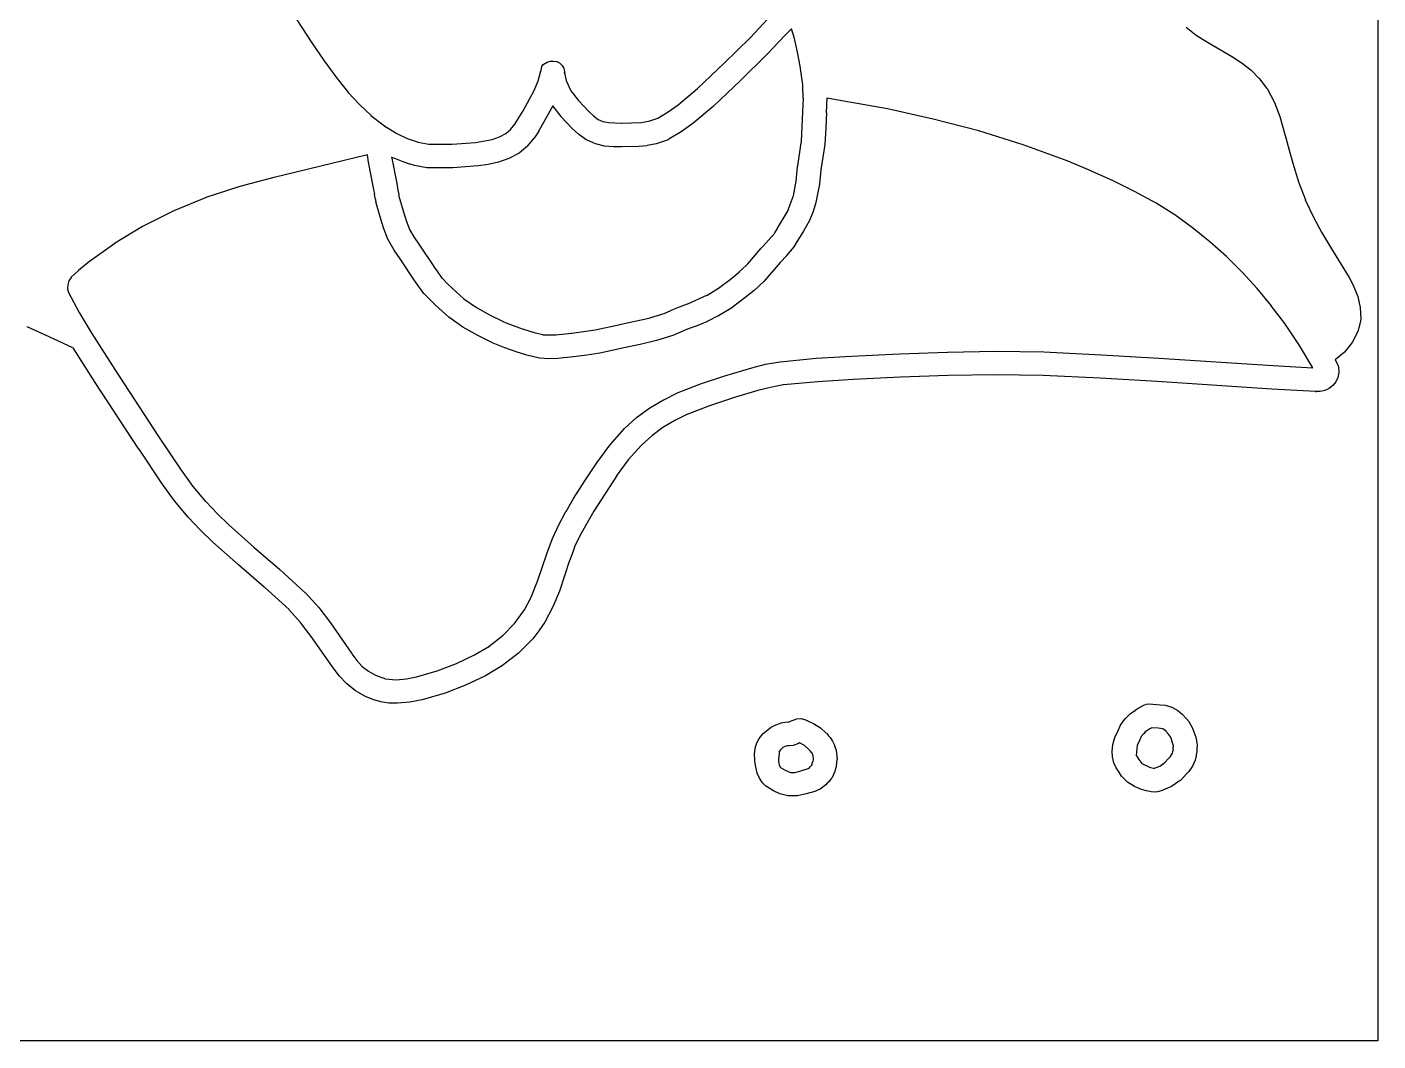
# Model space of a CAD drawing. Extents: x -1 to 598, y -1077 to 3722.
# Drawn here: x 209.2 to 484, y -603.6 to -397.2 of the extents above; entities that cross this region are included whole.
import ezdxf

# ---------------------------------------------------------------- set-up
doc = ezdxf.new("R2010")
doc.units = 0

msp = doc.modelspace()

# ---------------------------------------------------------------- linework, layer by layer
at = {"layer": 'Layer 1'}
for p, q in [((484.028, -204.254), (484.028, -603.565)), ((262.201, -392.778), (267.1487, -400.36095)), ((356.314, -399.339), (359.93879, -395.50784)), ((364.727, -397.532), (363.37763, -398.87344)), ((365.309, -399.498), (364.726917, -397.51363)), ((364.727, -397.514), (364.727, -397.532)), ((445.028, -397.165), (447.01237, -398.81071)), ((267.149, -400.361), (269.63608, -404.05722)), ((351.048, -404.557), (356.33966, -399.33942)), ((363.351, -398.89), (359.80559, -402.65766)), ((363.378, -398.874), (363.378, -398.89)), ((365.971, -402.311), (365.309542, -399.49848)), ((447.039, -398.81), (449.34087, -400.28373)), ((449.314, -400.284), (454.44691, -403.22616)), ((359.753, -402.708), (354.32905, -408.04993)), ((359.806, -402.657), (359.753083, -402.707271)), ((366.474, -405.136), (365.971292, -402.31025)), ((454.447, -403.226), (456.37846, -404.50129)), ((454.447, -403.226), (454.447, -403.226)), ((269.636, -404.057), (272.20246, -407.61035)), ((313.186, -408.102), (313.741624, -406.12027)), ((313.769, -405.965), (313.848375, -405.626334)), ((313.769, -406.134), (313.795458, -405.964667)), ((313.769, -406.123), (313.769, -406.134)), ((313.848, -405.61), (313.927375, -405.184021)), ((313.848, -405.626), (313.848, -405.61)), ((313.927, -405.187), (314.218041, -404.798063)), ((314.218, -404.798), (314.985291, -404.290001)), ((314.986, -404.29), (315.594541, -404.104792)), ((315.594, -404.105), (316.308374, -404.086479)), ((316.309, -404.086), (316.996916, -404.210354)), ((316.996, -404.21), (317.551624, -404.453416)), ((317.526, -404.454), (318.081624, -404.977874)), ((318.081, -404.978), (318.292666, -405.343125)), ((318.319, -405.343), (318.504208, -405.925083)), ((318.478, -405.925), (318.530917, -406.239854)), ((318.531, -406.24), (318.583917, -406.570729)), ((318.531, -406.338), (318.557458, -406.589354)), ((318.584, -406.571), (318.531083, -406.338167)), ((318.558, -406.589), (318.8755, -408.03627)), ((345.571, -409.708), (351.02141, -404.55657)), ((367.029, -408.928), (366.473376, -405.13653)), ((456.379, -404.501), (458.23108, -405.98266)), ((458.231, -405.983), (459.95079, -407.70808)), ((272.229, -407.608), (272.5465, -408.004874)), ((272.547, -408.005), (274.61075, -410.55558)), ((312.34, -410.097), (313.186666, -408.10469)), ((318.875, -408.036), (318.875, -408.047)), ((318.875, -408.047), (319.853957, -410.17425)), ((354.329, -408.05), (348.85213, -413.24906)), ((367.056, -408.939), (367.029542, -408.928417)), ((367.056, -409.142), (367.029542, -408.938271)), ((367.056, -409.185), (367.056, -409.142)), ((367.109, -411.682), (367.056083, -409.18434)), ((459.951, -407.708), (461.43266, -409.71354)), ((274.61, -410.555), (276.8325, -412.95477)), ((310.117, -414.222), (312.3395, -410.09715)), ((319.854, -410.174), (321.36212, -412.14779)), ((321.389, -412.148), (323.50566, -414.36256)), ((341.656, -413.005), (345.59829, -409.71094)), ((367.029, -414.339), (367.134833, -411.68259)), ((371.897, -411.64), (371.791167, -414.57952)), ((383.857, -413.767), (371.8978, -411.63975)), ((461.459, -409.714), (462.99358, -412.51064)), ((276.859, -412.955), (279.18733, -415.15368)), ((308.45, -416.94), (310.11687, -414.24125)), ((310.117, -414.241), (310.117, -414.222)), ((316.15, -413.241), (314.29792, -416.58004)), ((317.843, -415.408), (316.14967, -413.24107)), ((323.479, -414.362), (324.457957, -415.266874)), ((337.555, -415.736), (339.64521, -414.46336)), ((339.645, -414.463), (341.65583, -413.00515)), ((348.799, -413.315), (344.61859, -416.8366)), ((348.799, -413.294), (348.772542, -413.315167)), ((348.879, -413.249), (348.826083, -413.293979)), ((366.738, -420.477), (367.029041, -414.46303)), ((367.029, -414.386), (367.029, -414.339)), ((367.029, -414.463), (367.029, -414.386)), ((371.818, -414.579), (371.738625, -417.74341)), ((384.253, -413.839), (383.856126, -413.767563)), ((384.253, -413.839), (384.253, -413.839)), ((384.253, -413.839), (384.253, -413.839)), ((393.567, -415.894), (384.25368, -413.83819)), ((462.967, -412.51), (464.07825, -415.37014)), ((279.161, -415.154), (281.67454, -417.09604)), ((281.675, -417.096), (282.257083, -417.521979)), ((282.257, -417.522), (282.336375, -417.574917)), ((282.336, -417.575), (284.42621, -418.82119)), ((307.551, -418.019), (308.450582, -416.9395)), ((314.298, -416.596), (313.398418, -418.18085)), ((314.324, -416.577), (314.297542, -416.595521)), ((317.896, -415.476), (317.816625, -415.407208)), ((320.066, -417.778), (317.89642, -415.47613)), ((324.458, -415.27), (325.410499, -415.973791)), ((325.41, -415.974), (326.362499, -416.37352)), ((326.389, -416.373), (327.50025, -416.616416)), ((327.474, -416.617), (330.14629, -416.767812)), ((330.146, -416.768), (330.199, -416.768)), ((330.199, -416.768), (334.16775, -416.60925)), ((334.168, -416.609), (335.94071, -416.288855)), ((335.914, -416.289), (337.55441, -415.738667)), ((344.619, -416.836), (342.29067, -418.50816)), ((402.801, -418.313), (393.56705, -415.89471)), ((464.078, -415.371), (465.63904, -420.96958)), ((284.426, -418.821), (286.54266, -419.85287)), ((286.569, -419.853), (288.76504, -420.607062)), ((300.434, -420.673), (303.82066, -420.05123)), ((303.82, -420.051), (305.30166, -419.545646)), ((305.328, -419.546), (306.62446, -418.858084)), ((306.598, -418.858), (307.550499, -418.016626)), ((312.313, -419.821), (311.01654, -421.37939)), ((313.319, -418.363), (312.366501, -419.82085)), ((313.398, -418.18), (313.265709, -418.359916)), ((321.389, -418.993), (320.06609, -417.77856)), ((322.976, -420.115), (321.3885, -418.99317)), ((323.029, -420.13), (323.002542, -420.114125)), ((324.855, -420.961), (323.00292, -420.130209)), ((339.618, -420.101), (337.21029, -420.942374)), ((339.777, -420.019), (339.61825, -420.101021)), ((342.264, -418.509), (339.77692, -420.01977)), ((366.738, -420.548), (366.738, -420.477)), ((371.739, -417.744), (371.500875, -421.05129)), ((411.876, -421.138), (402.8008, -418.31225)), ((278.447, -423.189), (259.4764, -427.79274)), ((278.658, -424.671), (278.446334, -423.18669)), ((288.739, -420.607), (290.93504, -421.027687)), ((290.935, -421.027), (295.67104, -421.029646)), ((295.671, -421.03), (300.43349, -420.675459)), ((309.297, -422.837), (307.23325, -423.95089)), ((309.324, -422.819), (309.297542, -422.837521)), ((310.99, -421.408), (309.32313, -422.81823)), ((311.017, -421.379), (310.990542, -421.408104)), ((326.707, -421.395), (324.85492, -420.961084)), ((328.479, -421.559), (326.70629, -421.394959)), ((330.146, -421.583), (328.47913, -421.559188)), ((333.586, -421.512), (330.14642, -421.583437)), ((335.359, -421.321), (333.58629, -421.514146)), ((337.184, -420.953), (335.35838, -421.318125)), ((337.211, -420.943), (337.184542, -420.953583)), ((365.997, -425.454), (366.684916, -420.77353)), ((366.685, -420.776), (366.737917, -420.548459)), ((371.474, -421.051), (370.706709, -426.25799)), ((420.766, -424.425), (411.87601, -421.13888)), ((465.639, -420.969), (465.639, -420.988)), ((465.639, -420.988), (466.69733, -424.86943)), ((279.69, -429.883), (278.65813, -424.67071)), ((285.696, -424.634), (283.36767, -423.64446)), ((283.394, -423.641), (283.420458, -423.889708)), ((283.394, -423.644), (283.394, -423.644)), ((283.421, -423.89), (284.42642, -428.99645)), ((287.099, -425.107), (285.72317, -424.633396)), ((287.998, -425.345), (287.124876, -425.106875)), ((290.538, -425.811), (287.998, -425.345334)), ((290.644, -425.819), (290.511708, -425.808417)), ((290.538, -425.811), (290.538, -425.811)), ((295.83, -425.827), (290.64417, -425.819063)), ((300.989, -425.441), (295.82963, -425.827291)), ((301.016, -425.441), (300.989, -425.441)), ((303.027, -425.15), (301.01617, -425.441041)), ((305.143, -424.687), (303.02634, -425.15002)), ((307.233, -423.951), (305.14279, -424.686541)), ((365.68, -428.531), (365.971041, -425.6153)), ((365.971, -425.618), (365.997458, -425.453959)), ((425.449, -426.351), (420.79234, -424.42484)), ((466.698, -424.869), (467.86217, -428.66312)), ((259.423, -427.801), (252.46447, -429.6081)), ((259.476, -427.793), (259.449542, -427.800937)), ((365.098, -431.563), (365.680083, -428.57321)), ((365.653, -428.573), (365.679458, -428.530667)), ((370.707, -426.258), (370.415959, -429.12608)), ((430, -428.412), (425.42271, -426.3509)), ((434.498, -430.626), (430.00009, -428.41144)), ((467.888, -428.663), (469.26383, -432.33541)), ((252.465, -429.608), (245.6123, -431.86489)), ((279.743, -430.235), (279.690083, -429.88575)), ((279.928, -431.193), (279.76925, -430.232564)), ((280.061, -432.092), (279.90225, -431.192418)), ((284.426, -428.997), (284.664125, -430.40458)), ((284.664, -430.402), (284.82275, -431.280416)), ((284.823, -431.28), (284.875917, -431.645125)), ((370.416, -429.126), (369.701626, -432.87541)), ((438.89, -433.014), (434.49792, -430.62667)), ((245.638, -431.865), (239.07634, -434.56507)), ((280.219, -432.725), (280.086708, -432.092647)), ((281.066, -435.835), (280.192876, -432.72747)), ((284.876, -431.616), (285.722666, -434.56769)), ((284.876, -431.645), (284.902458, -431.716437)), ((284.929, -431.716), (284.902542, -431.615458)), ((364.066, -434.407), (365.07142, -431.64264)), ((365.071, -431.642), (365.097458, -431.562625)), ((369.701, -432.876), (369.118917, -434.722)), ((442.673, -435.422), (438.88946, -433.01403)), ((469.238, -432.336), (470.87841, -435.85125)), ((239.05, -434.565), (232.72647, -437.75905)), ((281.754, -438.071), (281.066084, -435.83501)), ((285.749, -434.568), (286.357541, -436.54549)), ((286.331, -436.546), (287.018916, -438.41263)), ((361.896, -438.105), (364.01266, -434.50614)), ((364.039, -434.444), (364.065458, -434.406958)), ((364.039, -434.506), (364.065458, -434.444088)), ((368.379, -436.544), (367.18838, -438.75036)), ((369.119, -434.722), (368.351709, -436.54445)), ((446.325, -438.048), (442.67375, -435.42201)), ((470.878, -435.851), (470.904458, -435.902064)), ((470.904, -435.902), (472.54441, -438.9492)), ((232.7, -437.784), (227.01147, -441.26565)), ((232.753, -437.759), (232.700083, -437.783871)), ((282.601, -440.32), (281.754334, -438.07104)), ((287.046, -438.412), (287.892666, -439.88943)), ((358.88, -441.821), (361.23479, -439.17596)), ((361.235, -439.176), (361.314375, -439.095038)), ((361.314, -439.095), (361.869624, -438.166843)), ((361.87, -438.167), (361.896458, -438.105088)), ((367.161, -438.751), (365.891, -440.78115)), ((449.844, -440.876), (446.32505, -438.04787)), ((472.545, -438.95), (474.34416, -441.97471)), ((227.038, -441.266), (221.64051, -445.12494)), ((283.897, -442.612), (282.60054, -440.32018)), ((287.919, -439.889), (289.189, -441.77442)), ((289.189, -441.775), (289.215458, -441.807014)), ((289.189, -441.807), (291.94066, -445.92656)), ((355.837, -445.357), (358.53575, -442.20317)), ((358.536, -442.203), (358.800583, -441.903492)), ((358.801, -441.903), (358.880375, -441.821244)), ((365.204, -441.889), (363.72234, -443.68869)), ((365.891, -440.781), (365.203084, -441.88881)), ((453.204, -443.892), (449.8438, -440.87628)), ((474.344, -441.974), (478.154, -448.15387)), ((221.614, -445.125), (219.65609, -446.69715)), ((285.088, -444.354), (283.89738, -442.61146)), ((288.051, -448.78), (285.08767, -444.35458)), ((362.399, -445.098), (359.09171, -448.96594)), ((363.748, -443.688), (362.39863, -445.09717)), ((456.405, -447.08), (453.20355, -443.8923)), ((219.656, -446.697), (218.20079, -448.08236)), ((291.94, -445.927), (291.966458, -445.957956)), ((291.967, -445.958), (292.813666, -447.14889)), ((292.787, -447.148), (293.369083, -447.944924)), ((293.369, -447.945), (293.607125, -448.259325)), ((352.239, -448.557), (354.11754, -447.02189)), ((354.091, -447.022), (355.51975, -445.72528)), ((355.52, -445.725), (355.572917, -445.671025)), ((355.599, -445.671), (355.863583, -445.356146)), ((459.448, -450.425), (456.4053, -447.08014)), ((217.434, -450.437), (217.619208, -451.186828)), ((217.434, -450.437), (217.434, -450.437)), ((217.487, -449.62), (217.434083, -450.437032)), ((217.725, -448.822), (217.486875, -449.620247)), ((218.175, -448.13), (217.725209, -448.82162)), ((218.201, -448.082), (218.174542, -448.130154)), ((288.236, -449.045), (288.050792, -448.77539)), ((288.051, -448.775), (288.051, -448.78)), ((288.871, -449.927), (288.236001, -449.044616)), ((289.453, -450.757), (288.870917, -449.926739)), ((293.607, -448.266), (293.580542, -448.250125)), ((293.581, -448.25), (293.845583, -448.504)), ((293.607, -448.259), (293.659917, -448.325146)), ((293.66, -448.326), (293.607083, -448.26594)), ((293.845, -448.504), (294.638749, -449.318386)), ((294.639, -449.318), (295.75025, -450.3975)), ((295.724, -450.398), (295.776917, -450.425781)), ((295.777, -450.426), (297.9995, -452.4199)), ((347.688, -451.67), (349.88404, -450.32327)), ((349.858, -450.324), (352.21279, -448.55764)), ((359.065, -448.966), (357.10709, -450.79083)), ((462.358, -453.912), (459.47405, -450.42506)), ((478.154, -448.154), (478.206917, -448.230994)), ((478.207, -448.231), (479.106582, -450.04445)), ((479.106, -450.045), (479.899749, -452.04816)), ((217.619, -451.187), (219.8415, -455.30788)), ((289.903, -451.377), (289.453209, -450.757347)), ((291.279, -452.738), (289.92963, -451.37725)), ((292.02, -453.51), (291.252709, -452.737153)), ((297.999, -452.42), (298.078375, -452.493025)), ((298.079, -452.493), (300.43379, -454.14664)), ((343.64, -453.506), (347.50291, -451.7579)), ((347.529, -451.758), (347.608375, -451.71699)), ((347.609, -451.717), (347.688375, -451.669904)), ((355.255, -452.281), (352.66209, -454.23759)), ((357.107, -450.79), (355.25492, -452.28093)), ((479.9, -452.048), (480.402708, -454.23451)), ((219.815, -455.308), (222.22271, -459.36379)), ((292.284, -453.752), (292.019417, -453.509907)), ((292.311, -453.779), (292.284542, -453.752277)), ((295.036, -456.221), (292.3108, -453.7789)), ((300.434, -454.146), (303.13275, -455.6819)), ((303.159, -455.682), (306.09587, -457.129)), ((335.914, -456.366), (339.00962, -455.412443)), ((338.983, -455.413), (339.459249, -455.205302)), ((339.46, -455.205), (340.94166, -454.537722)), ((340.941, -454.538), (341.575999, -454.24643)), ((341.576, -454.246), (343.56037, -453.540093)), ((343.561, -453.54), (343.640375, -453.505869)), ((349.831, -455.971), (347.58204, -457.07749)), ((352.689, -454.238), (349.85796, -455.97128)), ((465.057, -457.525), (462.3318, -453.91159)), ((480.403, -454.234), (480.508833, -456.59778)), ((213.703, -460.25), (209.20509, -458.17858)), ((297.894, -458.238), (295.0365, -456.22108)), ((300.91, -459.953), (297.89375, -458.23824)), ((306.069, -457.129), (306.121917, -457.153077)), ((306.149, -457.153), (308.10691, -457.957068)), ((308.08, -457.957), (310.11729, -458.662378)), ((310.117, -458.663), (310.196375, -458.683902)), ((310.197, -458.684), (312.34012, -459.381441)), ((320.039, -459.486), (324.74858, -458.807874)), ((324.749, -458.808), (329.85545, -457.70019)), ((329.855, -457.7), (330.093125, -457.650788)), ((330.093, -457.651), (335.70216, -456.41751)), ((335.729, -456.417), (335.940666, -456.365935)), ((343.349, -458.719), (342.13192, -459.29341)), ((345.28, -458.035), (343.34854, -458.718682)), ((347.609, -457.078), (345.30713, -458.035261)), ((468.073, -461.966), (465.05675, -457.52445)), ((480.271, -457.947), (479.927042, -459.16726)), ((480.509, -456.664), (480.297334, -457.94723)), ((480.509, -456.598), (480.509, -456.664)), ((213.73, -460.264), (213.703542, -460.249977)), ((218.545, -462.495), (213.72959, -460.26351)), ((222.249, -459.364), (227.06441, -466.88953)), ((304.058, -461.488), (300.93592, -459.95262)), ((306.387, -462.468), (304.03221, -461.489043)), ((312.34, -459.381), (314.05979, -459.785547)), ((314.06, -459.786), (314.112917, -459.796054)), ((314.139, -459.796), (314.165, -459.796)), ((314.165, -459.796), (316.758, -459.796)), ((316.758, -459.796), (319.95945, -459.49755)), ((319.933, -459.498), (320.038833, -459.486094)), ((337.237, -460.995), (333.95617, -461.769699)), ((340.571, -459.958), (337.23725, -460.99517)), ((342.158, -459.294), (340.59696, -459.958897)), ((478.789, -461.4), (477.22796, -463.32352)), ((479.927, -459.168), (478.78929, -461.40082)), ((223.07, -469.519), (218.57209, -462.49538)), ((308.715, -463.267), (306.38667, -462.467959)), ((310.885, -463.983), (308.71542, -463.267038)), ((313.451, -464.562), (310.88454, -463.982563)), ((320.33, -464.298), (317.155, -464.623173)), ((323.108, -463.979), (320.35634, -464.297029)), ((325.754, -463.524), (323.08171, -463.979083)), ((330.94, -462.392), (325.75417, -463.52415)), ((333.956, -461.77), (330.93975, -462.392828)), ((369.728, -464.576), (376.95112, -464.158488)), ((376.951, -464.158), (386.68765, -463.673019)), ((376.951, -464.158), (376.951, -464.158)), ((386.688, -463.673), (396.45111, -463.324015)), ((396.451, -463.324), (406.24057, -463.181125)), ((406.24, -463.181), (416.02957, -463.31435)), ((416.03, -463.315), (416.056, -463.315)), ((416.056, -463.315), (427.7506, -463.86401)), ((427.751, -463.864), (439.4191, -464.56832)), ((470.746, -466.551), (468.07371, -461.96631)), ((477.228, -463.324), (475.29654, -464.90012)), ((227.038, -466.889), (235.98091, -480.488)), ((315.356, -464.693), (313.451, -464.56309)), ((317.155, -464.623), (315.35584, -464.692321)), ((351.154, -468.168), (356.63087, -466.51436)), ((356.631, -466.515), (359.43558, -465.822057)), ((359.436, -465.822), (362.34641, -465.287542)), ((362.346, -465.287), (362.399, -465.287)), ((362.399, -465.287), (369.75441, -464.575801)), ((439.419, -464.569), (462.6758, -466.08189)), ((462.676, -466.081), (462.729, -466.081)), ((462.729, -466.081), (470.77232, -466.551164)), ((475.296, -464.9), (475.825166, -465.815193)), ((475.826, -465.815), (476.011208, -466.364274)), ((476.011, -466.365), (476.090375, -467.47519)), ((231.96, -483.093), (223.04355, -469.5292)), ((223.07, -469.529), (223.07, -469.519)), ((341.656, -471.583), (346.41849, -469.73859)), ((346.418, -469.739), (351.15404, -468.16817)), ((370.098, -469.358), (363.08655, -470.034274)), ((377.268, -468.942), (370.0978, -469.35766)), ((386.926, -468.46), (377.24226, -468.94207)), ((396.61, -468.114), (386.92626, -468.45981)), ((406.267, -467.973), (396.60972, -468.114287)), ((415.898, -468.104), (406.26718, -467.973031)), ((427.539, -468.65), (415.9503, -468.10443)), ((439.128, -469.351), (427.5128, -468.64959)), ((462.411, -470.864), (439.1277, -469.35111)), ((475.429, -469.418), (474.820459, -470.165447)), ((475.879, -468.507), (475.429209, -469.418224)), ((476.09, -467.475), (475.878334, -468.50687)), ((338.719, -473.024), (341.65587, -471.59287)), ((341.629, -471.593), (341.655458, -471.582946)), ((357.875, -471.15), (352.66271, -472.73194)), ((360.467, -470.513), (357.87409, -471.150116)), ((363.06, -470.034), (360.46709, -470.51316)), ((462.411, -470.864), (462.411, -470.864)), ((471.407, -471.388), (462.41118, -470.863861)), ((472.254, -471.39), (471.22213, -471.36751)), ((471.248, -471.368), (471.433208, -471.388108)), ((473.259, -471.171), (472.280043, -471.390339)), ((474.079, -470.749), (473.232334, -471.170481)), ((474.82, -470.165), (474.079168, -470.749199)), ((333.215, -476.667), (335.88729, -474.70882)), ((335.888, -474.709), (338.69258, -473.0244)), ((348.059, -474.265), (343.61401, -475.97976)), ((352.689, -472.732), (348.0588, -474.26446)), ((352.689, -472.732), (352.689, -472.732)), ((330.755, -478.919), (333.21562, -476.66687)), ((340.994, -477.244), (338.55984, -478.7082)), ((343.587, -475.979), (340.99409, -477.24397)), ((235.981, -480.488), (240.58474, -487.40023)), ((327.739, -482.291), (330.7817, -478.91889)), ((336.285, -480.38), (334.22125, -482.26648)), ((338.56, -478.708), (336.28459, -480.37964)), ((231.986, -483.112), (231.959542, -483.09295)), ((236.669, -490.135), (231.98588, -483.11191)), ((325.119, -485.857), (327.76483, -482.29174)), ((334.194, -482.29), (331.49525, -485.2954)), ((334.221, -482.267), (334.194542, -482.290019)), ((322.685, -489.513), (325.09271, -485.85699)), ((331.496, -485.295), (329.06184, -488.58694)), ((240.585, -487.4), (242.96625, -490.67342)), ((329.088, -488.587), (324.51071, -495.69132)), ((239.209, -493.612), (236.669, -490.13511)), ((242.966, -490.674), (245.53246, -493.73814)), ((320.383, -493.158), (322.68487, -489.51258)), ((241.987, -496.965), (239.18242, -493.61194)), ((245.559, -493.738), (247.88733, -496.15973)), ((318.849, -495.764), (320.38358, -493.15759)), ((244.448, -499.547), (241.98738, -496.96388)), ((247.861, -496.16), (250.26871, -498.49918)), ((317.393, -498.467), (318.84821, -495.76455)), ((324.484, -495.692), (321.70588, -500.60875)), ((247.014, -502.008), (244.44754, -499.54738)), ((250.269, -498.499), (255.37545, -503.03792)), ((316.097, -501.274), (317.39346, -498.46651)), ((252.227, -506.674), (247.01471, -502.00834)), ((315.039, -504.196), (316.12379, -501.27421)), ((321.706, -500.609), (320.54183, -503.13233)), ((255.375, -503.037), (260.61374, -507.56984)), ((312.948, -510.339), (315.03821, -504.19644)), ((320.568, -503.132), (319.615501, -505.70533)), ((257.465, -511.183), (252.22626, -506.67371)), ((260.614, -507.571), (265.79983, -512.31339)), ((319.589, -505.738), (317.49879, -511.97581)), ((319.589, -505.704), (319.589, -505.738)), ((311.784, -513.191), (312.92171, -510.33853)), ((262.519, -515.758), (257.49192, -511.1831)), ((265.826, -512.313), (265.826, -512.324)), ((265.826, -512.324), (268.5512, -515.30717)), ((310.408, -515.823), (311.78383, -513.19146)), ((317.499, -511.976), (316.20254, -515.17507)), ((264.847, -518.358), (262.49221, -515.759)), ((268.551, -515.306), (270.93225, -518.43231)), ((308.398, -518.575), (310.40883, -515.82281)), ((316.176, -515.175), (314.50913, -518.32698)), ((267.017, -521.236), (264.84742, -518.35734)), ((270.959, -518.434), (275.24524, -524.63477)), ((305.99, -521.026), (308.39771, -518.57464)), ((314.509, -518.327), (313.34483, -520.06081)), ((271.329, -527.434), (267.0163, -521.23641)), ((303.238, -523.167), (305.98966, -521.02705)), ((312.075, -521.686), (309.19105, -524.61599)), ((313.345, -520.06), (312.075, -521.6856)), ((275.219, -524.635), (275.298375, -524.765175)), ((275.298, -524.765), (276.276957, -526.10908)), ((300.248, -524.984), (303.26425, -523.16684)), ((309.191, -524.616), (305.96309, -527.12478)), ((272.679, -529.258), (271.32963, -527.4337)), ((276.277, -526.109), (277.41471, -527.3028)), ((277.415, -527.303), (278.685, -528.31529)), ((292.655, -528.209), (296.54437, -526.71755)), ((296.544, -526.718), (300.2217, -524.98392)), ((305.963, -527.125), (302.49696, -529.22129)), ((274.24, -530.895), (272.67896, -529.25776)), ((278.685, -528.315), (280.08729, -529.114305)), ((280.087, -529.113), (280.113458, -529.124906)), ((280.114, -529.126), (282.15129, -529.82688)), ((282.151, -529.827), (284.32058, -530.021204)), ((284.32, -530.022), (286.38375, -529.821711)), ((286.384, -529.821), (288.44775, -529.428359)), ((288.448, -529.429), (292.65487, -528.20954)), ((302.497, -529.221), (298.39596, -531.14108)), ((302.497, -529.221), (302.497, -529.221)), ((276.039, -532.305), (274.23984, -530.89504)), ((278.05, -533.445), (276.03917, -532.30385)), ((294.269, -532.742), (289.55942, -534.10804)), ((294.269, -532.733), (294.242542, -532.743054)), ((298.396, -531.141), (294.26851, -532.73247)), ((279.584, -534.079), (278.04942, -533.445853)), ((281.198, -534.52), (279.58404, -534.078411)), ((282.839, -534.767), (281.19859, -534.520938)), ((284.506, -534.813), (282.83913, -534.766433)), ((284.559, -534.813), (284.506, -534.813)), ((287.099, -534.57), (284.559, -534.812093)), ((289.559, -534.109), (287.09838, -534.571491)), ((435.027, -535.969), (436.24408, -535.255949)), ((436.244, -535.255), (436.852541, -535.014494)), ((436.879, -535.014), (437.513999, -534.939917)), ((437.488, -534.941), (439.7105, -535.112979)), ((439.737, -535.113), (440.76887, -535.231798)), ((440.768, -535.232), (442.09091, -535.604268)), ((442.065, -535.604), (443.28208, -536.267839)), ((363.457, -538.661), (364.091999, -538.631896)), ((364.119, -538.633), (364.489416, -538.486421)), ((364.489, -538.486), (365.83837, -538.008428)), ((364.489, -538.486), (364.489, -538.486)), ((365.839, -538.008), (366.659207, -537.951908)), ((365.839, -538.008), (365.839, -538.008)), ((366.659, -537.952), (366.685, -537.952)), ((366.685, -537.952), (367.399374, -538.0917)), ((367.4, -538.092), (367.770416, -538.252073)), ((367.77, -538.252), (368.034583, -538.374502)), ((368.008, -538.365), (369.22508, -538.919301)), ((368.035, -538.375), (368.008542, -538.364946)), ((431.667, -539.25), (432.275541, -538.384284)), ((432.275, -538.384), (432.671874, -537.94638)), ((432.699, -537.947), (433.70442, -536.89793)), ((433.678, -536.897), (434.207166, -536.546163)), ((434.207, -536.547), (434.392208, -536.423969)), ((434.418, -536.424), (435.052999, -535.968653)), ((443.308, -536.268), (444.286957, -537.080534)), ((444.261, -537.08), (445.001832, -537.910791)), ((445.028, -537.911), (445.662999, -538.666384)), ((358.139, -541.985), (358.959207, -540.97932)), ((358.959, -540.979), (360.59941, -539.66164)), ((360.6, -539.662), (361.552499, -539.175961)), ((361.579, -539.176), (362.61087, -538.834953)), ((362.584, -538.835), (362.954416, -538.7588)), ((362.955, -538.759), (363.457708, -538.662163)), ((369.225, -538.919), (370.60083, -539.820963)), ((370.601, -539.821), (371.79162, -540.92669)), ((371.818, -540.927), (372.214874, -541.395312)), ((372.189, -541.395), (372.559416, -541.786583)), ((430.529, -541.804), (431.190457, -540.33636)), ((431.164, -540.337), (431.666708, -539.25036)), ((436.376, -541.006), (435.873292, -541.607397)), ((436.694, -540.656), (436.3765, -541.007631)), ((437.011, -540.462), (436.6935, -540.645621)), ((436.694, -540.646), (436.694, -540.656)), ((437.646, -539.993), (437.011001, -540.462635)), ((438.017, -539.793), (437.646584, -539.993025)), ((439.313, -539.899), (437.99009, -539.791579)), ((440.266, -540.046), (439.313501, -539.900215)), ((440.927, -540.516), (440.239084, -540.044513)), ((441.43, -541.11), (440.900834, -540.516805)), ((441.853, -541.646), (441.429667, -541.109161)), ((445.637, -538.666), (446.324916, -539.87594)), ((446.325, -539.876), (446.563125, -540.629797)), ((446.589, -540.629), (446.985874, -541.68786)), ((357.187, -545.092), (357.372208, -543.67225)), ((357.398, -543.673), (357.689041, -542.858878)), ((357.689, -542.857), (358.165249, -541.983612)), ((362.981, -543.831), (362.451834, -544.283437)), ((363.563, -543.558), (362.980917, -543.83052)), ((363.907, -543.491), (363.563042, -543.557939)), ((363.934, -543.481), (363.907542, -543.491054)), ((364.251, -543.513), (363.9335, -543.48125)), ((365.045, -543.383), (364.251251, -543.512646)), ((366.156, -542.993), (365.04475, -543.382202)), ((366.368, -542.902), (366.156334, -542.993017)), ((366.235, -542.734), (366.235, -542.725)), ((366.235, -542.725), (366.235, -542.736)), ((366.235, -542.725), (366.235, -542.725)), ((366.235, -542.734), (366.235, -542.734)), ((367.373, -543.41), (366.36758, -542.903588)), ((368.299, -544.272), (367.37296, -543.408401)), ((372.559, -541.786), (373.088166, -542.546676)), ((373.088, -542.548), (373.511333, -543.460811)), ((373.485, -543.46), (373.776041, -544.38657)), ((429.921, -544.669), (430.106208, -543.1921)), ((430.106, -543.192), (430.502874, -541.80453)), ((435.027, -543.432), (434.841792, -545.41849)), ((435.503, -542.365), (435.026751, -543.43259)), ((435.874, -541.609), (435.503584, -542.365443)), ((442.065, -542.285), (441.853334, -541.647884)), ((442.435, -543.478), (442.038126, -542.28367)), ((442.356, -544.308), (442.382458, -543.850801)), ((442.409, -543.85), (442.461917, -543.478525)), ((446.96, -541.689), (447.224583, -543.2974)), ((447.198, -544.045), (447.171542, -544.295031)), ((447.224, -543.297), (447.197542, -544.04577)), ((357.266, -546.36), (357.186625, -545.09503)), ((357.187, -545.095), (357.187, -545.092)), ((357.319, -547.115), (357.292542, -546.359351)), ((362.187, -545.068), (362.054708, -546.25069)), ((362.055, -546.251), (362.055, -546.629)), ((362.055, -546.629), (362.240208, -547.410843)), ((362.055, -546.629), (362.055, -546.629)), ((362.161, -544.617), (362.240375, -544.668065)), ((362.478, -544.283), (362.186959, -544.617433)), ((362.24, -544.669), (362.187083, -545.068256)), ((368.511, -544.503), (368.325792, -544.272548)), ((368.855, -544.911), (368.511042, -544.503278)), ((368.881, -544.97), (368.854542, -544.910998)), ((368.881, -547.417), (369.066208, -546.705007)), ((369.119, -545.503), (368.907334, -544.970924)), ((369.119, -546.705), (369.171917, -546.298601)), ((369.199, -546.186), (369.119625, -545.501524)), ((369.146, -546.298), (369.172458, -546.186611)), ((373.776, -544.387), (373.987666, -546.23987)), ((373.961, -546.24), (373.80225, -547.58726)), ((430, -545.753), (429.920625, -544.66821)), ((429.921, -544.668), (429.921, -544.668)), ((429.921, -544.668), (429.921, -544.668)), ((430.291, -546.915), (429.999959, -545.75295)), ((434.868, -545.419), (435.211958, -545.968274)), ((435.186, -545.968), (436.006207, -547.07607)), ((439.684, -547.603), (440.68942, -546.879365)), ((440.689, -546.879), (441.429832, -546.051384)), ((441.43, -546.052), (441.826874, -545.627873)), ((441.827, -545.628), (442.197416, -545.000145)), ((442.197, -545), (442.276375, -544.720336)), ((442.277, -544.72), (442.356375, -544.38345)), ((442.356, -544.451), (442.356, -544.308)), ((442.356, -544.383), (442.356, -544.451)), ((446.827, -546.384), (446.271376, -547.63415)), ((447.039, -545.546), (446.853792, -546.383141)), ((447.065, -545.333), (447.012083, -545.54546)), ((447.145, -544.612), (447.065625, -545.333518)), ((447.171, -544.295), (447.144542, -544.611177)), ((357.769, -549.066), (357.319209, -547.11496)), ((358.219, -550.046), (357.769209, -549.06572)), ((362.24, -547.41), (362.504583, -547.92382)), ((362.505, -547.925), (363.43104, -548.463426)), ((363.457, -548.463), (364.48887, -548.898768)), ((364.489, -548.898), (365.362124, -548.893238)), ((365.389, -548.893), (366.39442, -548.663077)), ((366.394, -548.663), (368.299, -548.009215)), ((368.299, -548.009), (368.537125, -547.75209)), ((368.537, -547.753), (368.8545, -547.440527)), ((368.855, -547.441), (368.881458, -547.416923)), ((373.538, -548.725), (372.903001, -550.06564)), ((373.829, -547.587), (373.564417, -548.72524)), ((430.741, -547.955), (430.291209, -546.91413)), ((431.217, -548.672), (430.740751, -547.955245)), ((431.878, -549.673), (431.216543, -548.67288)), ((436.006, -547.077), (437.54058, -547.831326)), ((437.541, -547.831), (437.779125, -547.916196)), ((437.779, -547.916), (438.334624, -548.02395)), ((438.334, -548.023), (438.519208, -548.069831)), ((438.493, -548.071), (438.598833, -548.047981)), ((438.599, -548.048), (439.68379, -547.602971)), ((445.028, -549.261), (443.83738, -550.51195)), ((445.531, -548.688), (445.001834, -549.261087)), ((446.298, -547.633), (445.557168, -548.68736)), ((358.854, -550.994), (358.192543, -550.045999)), ((359.515, -551.664), (358.853543, -550.99434)), ((360.15, -552.123), (359.515001, -551.664478)), ((361.076, -552.631), (360.14996, -552.122471)), ((370.548, -552.287), (369.46321, -552.798704)), ((371.686, -551.433), (370.54829, -552.286809)), ((372.003, -551.11), (371.6855, -551.43385)), ((372.294, -550.796), (372.002959, -551.084395)), ((372.003, -551.084), (372.003, -551.11)), ((372.876, -550.066), (372.293917, -550.79572)), ((433.096, -550.887), (431.87892, -549.67283)), ((434.524, -551.777), (433.09525, -550.887472)), ((435.953, -552.358), (434.52425, -551.776447)), ((436.906, -552.638), (435.953501, -552.357807)), ((442.038, -551.788), (439.92134, -552.664299)), ((443.811, -550.513), (442.01184, -551.78961)), ((362.346, -553.252), (361.076, -552.630759)), ((363.986, -553.669), (362.34559, -553.252811)), ((365.944, -553.645), (363.98609, -553.668548)), ((367.691, -553.282), (365.94475, -553.644743)), ((369.463, -552.799), (367.69029, -553.281599)), ((437.276, -552.704), (436.905584, -552.63706)), ((437.858, -552.852), (437.302376, -552.705156)), ((438.599, -552.903), (437.884626, -552.851935)), ((439.154, -552.84), (438.571917, -552.902177)), ((439.895, -552.665), (439.154168, -552.840683)), ((484.028, -603.565), (7.27563, -603.565))]:
    msp.add_line(p, q, dxfattribs=at)

doc.saveas('drawing.dxf')
